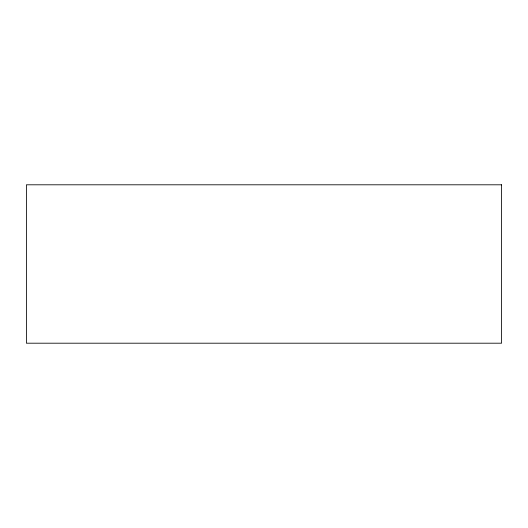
<?xml version="1.0" encoding="UTF-8"?>
<svg xmlns="http://www.w3.org/2000/svg" width="528" height="528" viewBox="0 0 528 528"><rect width="100%" height="100%" fill="white"/><g stroke="black" fill="none" stroke-linecap="round" stroke-linejoin="round"><path stroke-width="0.79" d="M501.6 184.8L26.4 184.8L26.4 343.2L501.6 343.2L501.6 184.8"/></g></svg>
